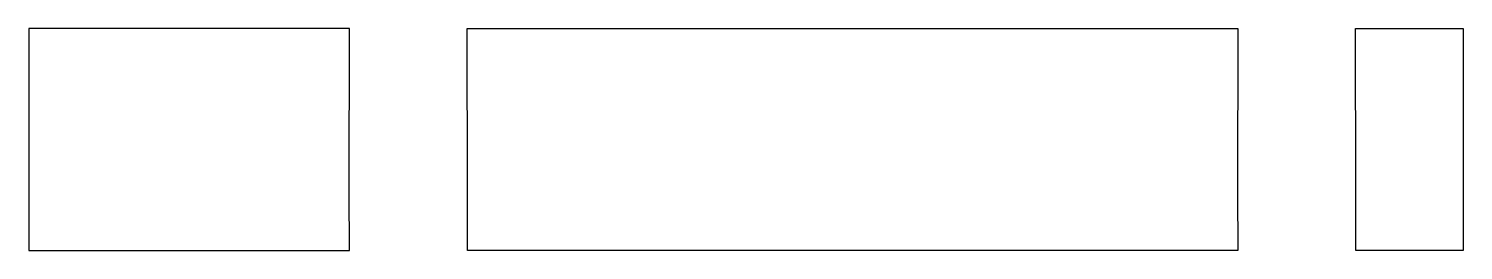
# Model space of a CAD drawing. Header units: metres. Extents: x -18.5 to 13.8, y -1.1 to 46.5.
# Drawn here: x -18.55 to 13.75, y 41.5 to 46.5 of the extents above.
import ezdxf

# ---------------------------------------------------------------- set-up
doc = ezdxf.new("R2010")
doc.units = ezdxf.units.M

msp = doc.modelspace()

# ---------------------------------------------------------------- linework, layer by layer
for p, q in [((-17.527, 46.5), (-18.55, 46.5)), ((-18.55, 46.5), (-18.55, 46.299)), ((-18.55, 46.299), (-18.55, 46.031)), ((-11.757, 46.5), (-17.527, 46.5)), ((-11.529, 46.5), (-11.757, 46.5)), ((-11.324, 46.5), (-11.529, 46.5)), ((-11.333, 42.811), (-11.324, 46.5)), ((-8.667, 42.811), (-8.676, 46.5)), ((-8.676, 46.5), (-2.538, 46.5)), ((-2.538, 46.5), (8.676, 46.5)), ((8.676, 46.5), (8.667, 42.811)), ((8.676, 46.5), (8.676, 46.5)), ((11.333, 42.811), (11.324, 46.5)), ((11.324, 46.5), (11.484, 46.5)), ((11.484, 46.5), (13.75, 46.5)), ((11.484, 46.5), (11.484, 46.5)), ((13.75, 46.5), (13.75, 42.546)), ((-18.55, 46.031), (-18.55, 46.007)), ((-18.55, 46.007), (-18.55, 45.956)), ((-18.55, 45.956), (-18.55, 45.88)), ((-18.55, 45.88), (-18.55, 45.782)), ((-18.55, 45.782), (-18.55, 42.546)), ((-11.33, 41.5), (-11.333, 42.811)), ((-8.67, 41.5), (-8.667, 42.811)), ((8.667, 42.811), (8.67, 41.5)), ((11.33, 41.5), (11.333, 42.811)), ((-18.55, 42.546), (-18.55, 41.605)), ((13.75, 42.546), (13.75, 41.5)), ((-18.55, 41.605), (-18.55, 41.5)), ((-18.55, 41.5), (-14.947, 41.5)), ((-14.947, 41.5), (-14.307, 41.5)), ((-14.947, 41.5), (-14.947, 41.5)), ((-14.307, 41.5), (-13.277, 41.5)), ((-13.277, 41.5), (-11.613, 41.5)), ((-11.613, 41.5), (-11.33, 41.5)), ((-6.258, 41.5), (-8.67, 41.5)), ((8.67, 41.5), (-6.258, 41.5)), ((11.442, 41.5), (11.33, 41.5)), ((12.054, 41.5), (11.442, 41.5)), ((12.395, 41.5), (12.054, 41.5)), ((12.575, 41.5), (12.395, 41.5)), ((13.75, 41.5), (12.575, 41.5))]:
    msp.add_line(p, q)

doc.saveas('drawing.dxf')
